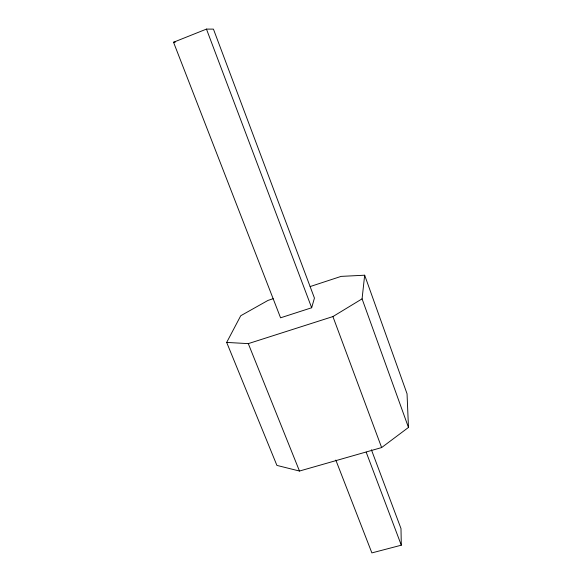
<?xml version="1.0" encoding="UTF-8"?>
<svg xmlns="http://www.w3.org/2000/svg" width="582" height="582" viewBox="0 0 582 582"><rect width="100%" height="100%" fill="white"/><g stroke="black" fill="none" stroke-linecap="round" stroke-linejoin="round"><path stroke-width="0.87" d="M273.169 298.704L268.011 300.407L240.744 315.735L226.682 342.42L276.916 465.411L299.483 471.042L381.632 447.565L408.469 427.443L362.077 298.857L364.667 275.213L341.125 276.385L310.162 286.555M311.661 307.754L314.44 298.086L213.434 29.115L206.465 29.1L173.531 42.246L280.568 317.808L311.661 307.754L206.465 29.1M226.682 342.42L248.296 343.627L332.911 316.572L362.077 298.857M371.411 449.784L400.991 528.565L401.304 545.196L371.876 552.9L335.829 460.086M173.531 42.246L175.342 42.137M248.296 343.627L299.483 471.042M366.187 452.17L401.304 545.196M332.911 316.572L381.632 447.565M364.667 275.213L407.044 393.781L408.469 427.443"/></g></svg>
